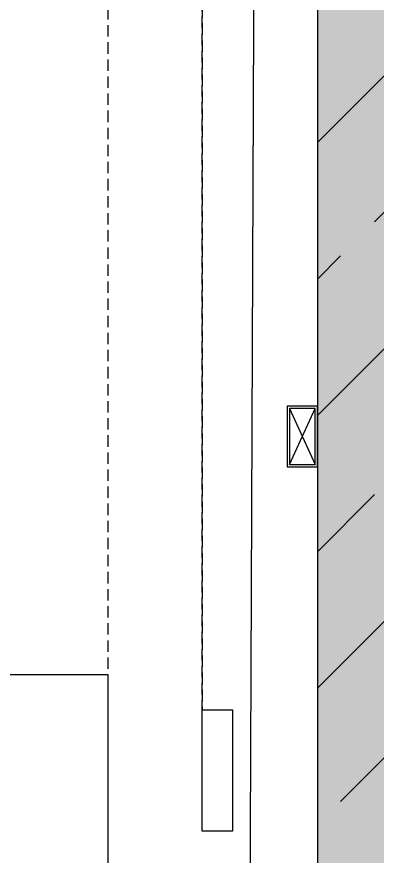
# Model space of a CAD drawing. Header units: millimetres. Extents: x 2562 to 7288, y 778 to 5635.
# Drawn here: x 6010.8 to 6034.5, y 1648.6 to 1703.9 of the extents above; entities that cross this region are included whole.
import ezdxf

# ---------------------------------------------------------------- set-up
doc = ezdxf.new("R2010")
doc.units = ezdxf.units.MM
doc.linetypes.add('HIDDEN', pattern=[0.375, 0.25, -0.125])
for name, color, linetype in [('0-gnl-gor3', 252, 'Continuous'), ('0-gnl-knst-metal', 3, 'Continuous'), ('0-gnl-mevcut', 253, 'Continuous'), ('0-gnl-ust', 191, 'HIDDEN'), ('1-gnl-ahsap', 33, 'Continuous'), ('2-tef-sabit', 251, 'Continuous'), ('a-wall', 4, 'Continuous'), ('BH-DO-NOTLAR', 12, 'Continuous'), ('DUV-SOLİD', 251, 'Continuous')]:
    doc.layers.add(name, color=color, linetype=linetype)
doc.layers.add('x-ref_base plan 1$0$SHG-WALL-HATCH', color=252, linetype='Continuous', lineweight=5)
doc.layers.add('x-ref_base plan 1$0$SHG-WALLS-EXISTING', color=214, linetype='Continuous', lineweight=18)

# ---------------------------------------------------------------- blocks, each defined once
blk = doc.blocks.new('REINFORCEMENT')
at = {"layer": 'DUV-SOLİD'}
h = blk.add_hatch(dxfattribs=at)
h.set_pattern_fill('ANSI33', color=256, scale=2, style=0)
h.set_pattern_definition([(45, (-31498.619, -9036.518), (-8.980256, 8.980256), []), (45, (-31489.638, -9036.518), (-8.980256, 8.980256), [6.35, -3.175])])
h.paths.add_polyline_path([(-27829.949, -7144.2), (-27809.949, -7144.501), (-27809.949, -6608.7), (-28244.949, -6608.7), (-28244.949, -6633.7), (-27829.949, -6633.7)])
at = {"layer": 'a-wall'}
blk.add_line((-27829.949, -6633.7), (-27829.949, -7144.2), dxfattribs=at)
blk = doc.blocks.new('DELIUNIT')
at = {"layer": '0-gnl-gor3'}
blk.add_lwpolyline([(-214.998, 132.945), (-124.998, 132.945), (-124.998, 73.945), (-214.998, 73.945)], close=True, dxfattribs=at)
blk = doc.blocks.new('20x40 kutu profil')
for points in [[(1, -2), (-1, -2), (-1, 2), (1, 2)], [(0.85, -1.85), (-0.85, -1.85), (-0.85, 1.85), (0.85, 1.85)]]:
    blk.add_lwpolyline(points, close=True)
at = {"color": 251}
for points in [[(-0.85, 1.85), (0.85, -1.85)], [(-0.85, -1.85), (0.85, 1.85)]]:
    blk.add_lwpolyline(points, dxfattribs=at)
blk = doc.blocks.new('boh')
at = {"layer": '0-gnl-mevcut'}
blk.add_blockref('REINFORCEMENT', (-22625.96, -13503.282), dxfattribs=at)
blk.add_blockref('REINFORCEMENT', (-22625.96, -13503.282), dxfattribs=at)
blk.add_blockref('REINFORCEMENT', (-22625.96, -13503.282), dxfattribs=at)

msp = doc.modelspace()

# ---------------------------------------------------------------- hatches: boundary and pattern name
at = {"layer": 'x-ref_base plan 1$0$SHG-WALL-HATCH'}
msp.add_hatch(color=256, dxfattribs=at).paths.add_polyline_path([(6135.089, 2052.158), (6376.031, 2052.158), (6375.976, 2133.334), (5590.599, 2133.341), (5590.599, 2039.606), (6030.599, 2039.606), (6030.599, 1528.805), (6025.599, 1528.805), (6025.599, 1510.106), (6087.654, 1509.657), (6135.089, 1509.657), (6135.089, 1529.871)])

# ---------------------------------------------------------------- linework, layer by layer
at = {"color": 1, "ltscale": 3}
msp.add_lwpolyline([(5644.804, 2189.914), (5525.372, 2188.111), (5525.372, 1932.572), (5430.799, 1932.572), (5430.799, 1804.472), (6026.799, 1804.472), (6024.999, 1368.272)], dxfattribs=at)
at = {"layer": '0-gnl-ust', "ltscale": 3}
for p, q in [((6022.999, 1650.272), (6022.999, 1817.406)), ((6022.999, 1721.472), (6022.999, 1658.272))]:
    msp.add_line(p, q, dxfattribs=at)
msp.add_lwpolyline([(5426.999, 1802.672), (5426.999, 1794.472), (6016.799, 1794.472), (6016.799, 1370.072)], dxfattribs=at)
at = {"layer": '1-gnl-ahsap', "ltscale": 3}
msp.add_lwpolyline([(6022.999, 1658.272), (6024.999, 1658.272), (6024.999, 1650.272), (6022.999, 1650.272)], close=True, dxfattribs=at)
at = {"layer": 'x-ref_base plan 1$0$SHG-WALLS-EXISTING'}
msp.add_lwpolyline([(5590.599, 1927.772), (5590.599, 1809.272), (6030.599, 1809.272), (6030.599, 1298.772)], dxfattribs=at)

# ---------------------------------------------------------------- block references
at = {"layer": '0-gnl-knst-metal', "xscale": -1, "rotation": 180}
msp.add_blockref('20x40 kutu profil', (6029.599, 1676.272), dxfattribs=at)
at = {"layer": '0-gnl-mevcut'}
msp.add_blockref('REINFORCEMENT', (33860.548, 8442.971), dxfattribs=at)
msp.add_blockref('REINFORCEMENT', (33860.548, 8442.971), dxfattribs=at)
msp.add_blockref('REINFORCEMENT', (33860.548, 8442.971), dxfattribs=at)
msp.add_blockref('REINFORCEMENT', (33860.548, 8442.971), dxfattribs=at)
at = {"layer": '2-tef-sabit', "rotation": 270}
msp.add_blockref('DELIUNIT', (5883.854, 1445.602), dxfattribs=at)
at = {"layer": 'BH-DO-NOTLAR'}
msp.add_blockref('boh', (56486.508, 21946.253), dxfattribs=at)

doc.saveas('drawing.dxf')
